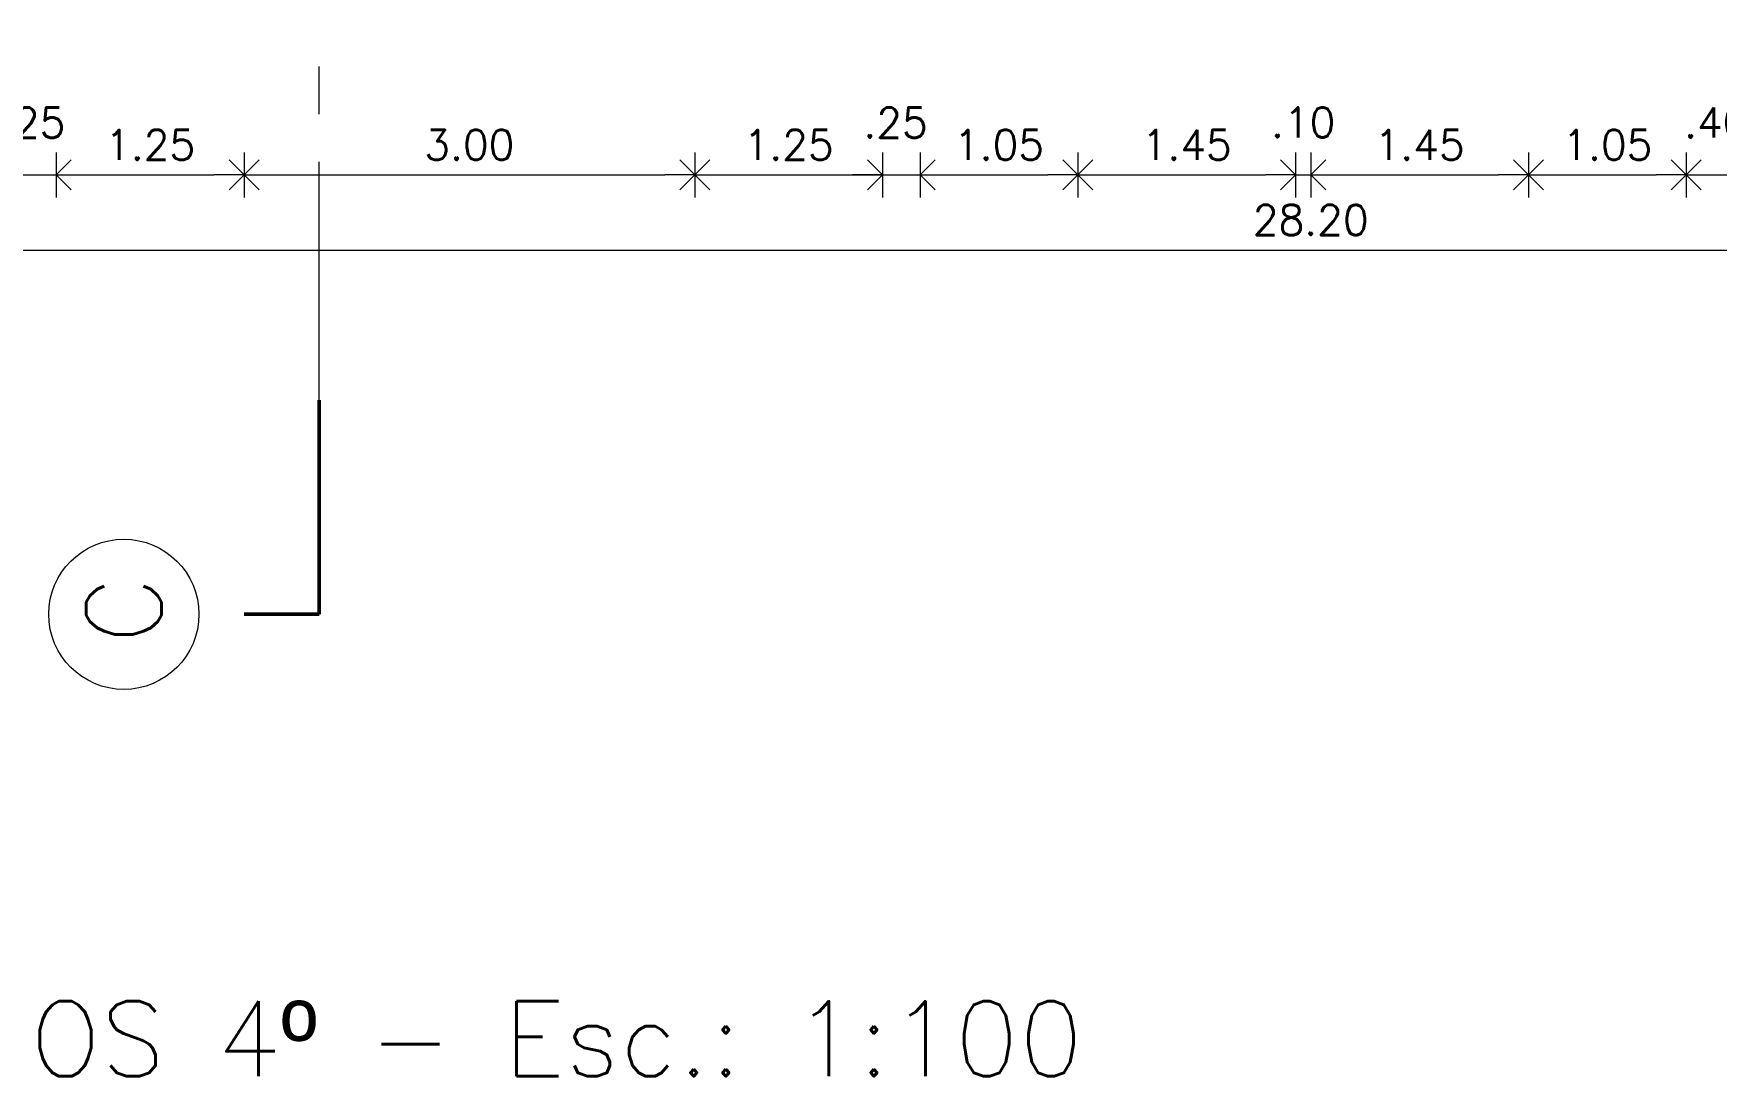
# Model space of a CAD drawing. Extents: x 1009 to 1343, y -172900 to 201.
# Drawn here: x 1266.17 to 1277.37, y 118.56 to 125.5 of the extents above; entities that cross this region are included whole.
import ezdxf

# ---------------------------------------------------------------- set-up
doc = ezdxf.new("R2010")
doc.units = 0
doc.header["$LTSCALE"] = 0.5
doc.linetypes.add('CENTER', pattern=[50.8, 31.75, -6.35, 6.35, -6.35])
doc.layers.get('0').update_dxf_attribs({"linetype": 'CONTINUOUS'})
doc.layers.get('Defpoints').update_dxf_attribs({"linetype": 'CONTINUOUS'})
for name, color, linetype, lineweight in [('Acotaciones', 9, 'CONTINUOUS', 9), ('Detalles 01', 8, 'CONTINUOUS', 9), ('Punta 02', 11, 'CONTINUOUS', 20), ('Punta 05', 52, 'CONTINUOUS', 50)]:
    doc.layers.add(name, color=color, linetype=linetype, lineweight=lineweight)
doc.styles.add('Texto 2 mm', font='simplex.shx', dxfattribs={"height": 0.2})
doc.styles.add('Texto 5 mm', font='simplex.shx', dxfattribs={"height": 0.5})
doc.dimstyles.new('Primera línea', dxfattribs={"dimscale": 0, "dimtxt": 0.2, "dimasz": 0.2, "dimexe": 0.15, "dimexo": 0, "dimgap": 0.1, "dimtad": 1, "dimzin": 4, "dimdsep": 46, "dimtxsty": 'Texto 2 mm', "dimblk": 'OPEN90', "dimcen": 2.5, "dimclrd": 256, "dimclre": 256, "dimclrt": 256, "dimadec": 0, "dimazin": 0, "dimtfac": 1, "dimtmove": 2, "dimatfit": 3, "dimldrblk": 'OPEN90', "dimfxl": 1, "dimtolj": 1, "dimtzin": 0, "dimlwd": -1, "dimlwe": -1, "dimarcsym": 0})
doc.dimstyles.new('Segunda línea', dxfattribs={"dimscale": 0, "dimtxt": 0.2, "dimasz": 0.2, "dimexe": 0.15, "dimexo": 0.5, "dimgap": 0.1, "dimtad": 1, "dimzin": 4, "dimdsep": 46, "dimtxsty": 'Texto 2 mm', "dimblk": 'OPEN90', "dimcen": 2.5, "dimclrd": 256, "dimclre": 256, "dimclrt": 256, "dimadec": 0, "dimazin": 0, "dimtfac": 1, "dimtmove": 2, "dimatfit": 3, "dimldrblk": 'OPEN90', "dimfxl": 1, "dimtolj": 1, "dimtzin": 0, "dimlwd": -1, "dimlwe": -1, "dimarcsym": 0})

# ---------------------------------------------------------------- blocks, each defined once
blk = doc.blocks.new('_Open90')
at = {"color": 0, "linetype": 'ByBlock', "lineweight": -2}
for p, q in [((0, 0), (-1, 0)), ((-0.5, 0.5), (0, 0)), ((0, 0), (-0.5, -0.5))]:
    blk.add_line(p, q, dxfattribs=at)
blk = doc.blocks.new('*D109')
at = {"layer": 'Acotaciones', "transparency": 16777216}
for p, q in [((1266.319, 124.713), (1266.319, 124.413)), ((1267.569, 124.713), (1267.569, 124.413)), ((1266.519, 124.563), (1267.369, 124.563))]:
    blk.add_line(p, q, dxfattribs=at)
at = {"layer": 'Defpoints', "color": 0, "transparency": 16777216}
for p in [(1266.319, 124.713), (1267.569, 124.713), (1267.569, 124.563)]:
    blk.add_point(p, dxfattribs=at)
at = {"layer": 'Acotaciones', "transparency": 16777216, "xscale": 0.2, "yscale": 0.2, "zscale": 0.2, "rotation": 180}
blk.add_blockref('_Open90', (1266.319, 124.563), dxfattribs=at)
at = {"layer": 'Acotaciones', "transparency": 16777216, "xscale": 0.2, "yscale": 0.2, "zscale": 0.2}
blk.add_blockref('_Open90', (1267.569, 124.563), dxfattribs=at)
at = {"layer": 'Acotaciones', "transparency": 16777216, "insert": (1266.944, 124.763), "char_height": 0.2, "attachment_point": 5, "style": 'Texto 2 mm'}
blk.add_mtext('\\A1;1.25', dxfattribs=at)
blk = doc.blocks.new('*D110')
at = {"layer": 'Acotaciones', "transparency": 16777216}
for p, q in [((1267.569, 124.713), (1267.569, 124.413)), ((1270.569, 124.713), (1270.569, 124.413)), ((1267.769, 124.563), (1270.369, 124.563))]:
    blk.add_line(p, q, dxfattribs=at)
at = {"layer": 'Defpoints', "color": 0, "transparency": 16777216}
for p in [(1267.569, 124.713), (1270.569, 124.713), (1270.569, 124.563)]:
    blk.add_point(p, dxfattribs=at)
at = {"layer": 'Acotaciones', "transparency": 16777216, "xscale": 0.2, "yscale": 0.2, "zscale": 0.2, "rotation": 180}
blk.add_blockref('_Open90', (1267.569, 124.563), dxfattribs=at)
at = {"layer": 'Acotaciones', "transparency": 16777216, "xscale": 0.2, "yscale": 0.2, "zscale": 0.2}
blk.add_blockref('_Open90', (1270.569, 124.563), dxfattribs=at)
at = {"layer": 'Acotaciones', "transparency": 16777216, "insert": (1269.069, 124.763), "char_height": 0.2, "attachment_point": 5, "style": 'Texto 2 mm'}
blk.add_mtext('\\A1;3.00', dxfattribs=at)
blk = doc.blocks.new('*D111')
at = {"layer": 'Acotaciones', "transparency": 16777216}
for p, q in [((1270.569, 124.713), (1270.569, 124.413)), ((1271.819, 124.713), (1271.819, 124.413)), ((1270.769, 124.563), (1271.619, 124.563))]:
    blk.add_line(p, q, dxfattribs=at)
at = {"layer": 'Defpoints', "color": 0, "transparency": 16777216}
for p in [(1270.569, 124.713), (1271.819, 124.713), (1271.819, 124.563)]:
    blk.add_point(p, dxfattribs=at)
at = {"layer": 'Acotaciones', "transparency": 16777216, "xscale": 0.2, "yscale": 0.2, "zscale": 0.2, "rotation": 180}
blk.add_blockref('_Open90', (1270.569, 124.563), dxfattribs=at)
at = {"layer": 'Acotaciones', "transparency": 16777216, "xscale": 0.2, "yscale": 0.2, "zscale": 0.2}
blk.add_blockref('_Open90', (1271.819, 124.563), dxfattribs=at)
at = {"layer": 'Acotaciones', "transparency": 16777216, "insert": (1271.194, 124.763), "char_height": 0.2, "attachment_point": 5, "style": 'Texto 2 mm'}
blk.add_mtext('\\A1;1.25', dxfattribs=at)
blk = doc.blocks.new('*D112')
at = {"layer": 'Acotaciones', "transparency": 16777216}
for p, q in [((1272.069, 124.713), (1272.069, 124.413)), ((1273.119, 124.713), (1273.119, 124.413)), ((1272.269, 124.563), (1272.919, 124.563))]:
    blk.add_line(p, q, dxfattribs=at)
at = {"layer": 'Defpoints', "color": 0, "transparency": 16777216}
for p in [(1272.069, 124.713), (1273.119, 124.713), (1273.119, 124.563)]:
    blk.add_point(p, dxfattribs=at)
at = {"layer": 'Acotaciones', "transparency": 16777216, "xscale": 0.2, "yscale": 0.2, "zscale": 0.2, "rotation": 180}
blk.add_blockref('_Open90', (1272.069, 124.563), dxfattribs=at)
at = {"layer": 'Acotaciones', "transparency": 16777216, "xscale": 0.2, "yscale": 0.2, "zscale": 0.2}
blk.add_blockref('_Open90', (1273.119, 124.563), dxfattribs=at)
at = {"layer": 'Acotaciones', "transparency": 16777216, "insert": (1272.594, 124.763), "char_height": 0.2, "attachment_point": 5, "style": 'Texto 2 mm'}
blk.add_mtext('\\A1;1.05', dxfattribs=at)
blk = doc.blocks.new('*D113')
at = {"layer": 'Acotaciones', "transparency": 16777216}
for p, q in [((1273.119, 124.713), (1273.119, 124.413)), ((1274.569, 124.713), (1274.569, 124.413)), ((1273.319, 124.563), (1274.369, 124.563))]:
    blk.add_line(p, q, dxfattribs=at)
at = {"layer": 'Defpoints', "color": 0, "transparency": 16777216}
for p in [(1273.119, 124.713), (1274.569, 124.713), (1274.569, 124.563)]:
    blk.add_point(p, dxfattribs=at)
at = {"layer": 'Acotaciones', "transparency": 16777216, "xscale": 0.2, "yscale": 0.2, "zscale": 0.2, "rotation": 180}
blk.add_blockref('_Open90', (1273.119, 124.563), dxfattribs=at)
at = {"layer": 'Acotaciones', "transparency": 16777216, "xscale": 0.2, "yscale": 0.2, "zscale": 0.2}
blk.add_blockref('_Open90', (1274.569, 124.563), dxfattribs=at)
at = {"layer": 'Acotaciones', "transparency": 16777216, "insert": (1273.844, 124.763), "char_height": 0.2, "attachment_point": 5, "style": 'Texto 2 mm'}
blk.add_mtext('\\A1;1.45', dxfattribs=at)
blk = doc.blocks.new('*D114')
at = {"layer": 'Acotaciones', "transparency": 16777216}
for p, q in [((1274.669, 124.713), (1274.669, 124.413)), ((1276.119, 124.713), (1276.119, 124.413)), ((1274.869, 124.563), (1275.919, 124.563))]:
    blk.add_line(p, q, dxfattribs=at)
at = {"layer": 'Defpoints', "color": 0, "transparency": 16777216}
for p in [(1274.669, 124.713), (1276.119, 124.713), (1276.119, 124.563)]:
    blk.add_point(p, dxfattribs=at)
at = {"layer": 'Acotaciones', "transparency": 16777216, "xscale": 0.2, "yscale": 0.2, "zscale": 0.2, "rotation": 180}
blk.add_blockref('_Open90', (1274.669, 124.563), dxfattribs=at)
at = {"layer": 'Acotaciones', "transparency": 16777216, "xscale": 0.2, "yscale": 0.2, "zscale": 0.2}
blk.add_blockref('_Open90', (1276.119, 124.563), dxfattribs=at)
at = {"layer": 'Acotaciones', "transparency": 16777216, "insert": (1275.394, 124.763), "char_height": 0.2, "attachment_point": 5, "style": 'Texto 2 mm'}
blk.add_mtext('\\A1;1.45', dxfattribs=at)
blk = doc.blocks.new('*D115')
at = {"layer": 'Acotaciones', "transparency": 16777216}
for p, q in [((1276.119, 124.713), (1276.119, 124.413)), ((1277.169, 124.713), (1277.169, 124.413)), ((1276.319, 124.563), (1276.969, 124.563))]:
    blk.add_line(p, q, dxfattribs=at)
at = {"layer": 'Defpoints', "color": 0, "transparency": 16777216}
for p in [(1276.119, 124.713), (1277.169, 124.713), (1277.169, 124.563)]:
    blk.add_point(p, dxfattribs=at)
at = {"layer": 'Acotaciones', "transparency": 16777216, "xscale": 0.2, "yscale": 0.2, "zscale": 0.2, "rotation": 180}
blk.add_blockref('_Open90', (1276.119, 124.563), dxfattribs=at)
at = {"layer": 'Acotaciones', "transparency": 16777216, "xscale": 0.2, "yscale": 0.2, "zscale": 0.2}
blk.add_blockref('_Open90', (1277.169, 124.563), dxfattribs=at)
at = {"layer": 'Acotaciones', "transparency": 16777216, "insert": (1276.644, 124.763), "char_height": 0.2, "attachment_point": 5, "style": 'Texto 2 mm'}
blk.add_mtext('\\A1;1.05', dxfattribs=at)
blk = doc.blocks.new('*D122')
at = {"layer": 'Acotaciones', "transparency": 16777216}
for p, q in [((1260.569, 124.213), (1260.569, 123.913)), ((1288.769, 124.213), (1288.769, 123.913)), ((1260.769, 124.063), (1288.569, 124.063))]:
    blk.add_line(p, q, dxfattribs=at)
at = {"layer": 'Defpoints', "color": 0, "transparency": 16777216}
for p in [(1260.569, 124.713), (1288.769, 124.713), (1288.769, 124.063)]:
    blk.add_point(p, dxfattribs=at)
at = {"layer": 'Acotaciones', "transparency": 16777216, "xscale": 0.2, "yscale": 0.2, "zscale": 0.2, "rotation": 180}
blk.add_blockref('_Open90', (1260.569, 124.063), dxfattribs=at)
at = {"layer": 'Acotaciones', "transparency": 16777216, "xscale": 0.2, "yscale": 0.2, "zscale": 0.2}
blk.add_blockref('_Open90', (1288.769, 124.063), dxfattribs=at)
at = {"layer": 'Acotaciones', "transparency": 16777216, "insert": (1274.669, 124.263), "char_height": 0.2, "attachment_point": 5, "style": 'Texto 2 mm'}
blk.add_mtext('\\A1;28.20', dxfattribs=at)

msp = doc.modelspace()

# ---------------------------------------------------------------- linework, layer by layer
at = {"layer": 'Acotaciones'}
for p, q in [((1266.069, 124.563), (1266.569, 124.563)), ((1271.569, 124.563), (1272.069, 124.563)), ((1274.569, 124.563), (1274.669, 124.563)), ((1277.169, 124.563), (1277.269, 124.663)), ((1277.169, 124.563), (1277.569, 124.563)), ((1277.269, 124.463), (1277.169, 124.563))]:
    msp.add_line(p, q, dxfattribs=at)
at = {"layer": 'Detalles 01', "linetype": 'CENTER', "ltscale": 0.1}
msp.add_line((1268.069, 123.063), (1268.069, 133.572), dxfattribs=at)
at = {"layer": 'Punta 02'}
msp.add_circle((1266.769, 121.638), 0.5, dxfattribs=at)
at = {"layer": 'Punta 05'}
for p, q in [((1268.069, 123.063), (1268.069, 121.638)), ((1268.069, 121.638), (1267.569, 121.638))]:
    msp.add_line(p, q, dxfattribs=at)

# ---------------------------------------------------------------- texts
at = {"layer": 'Acotaciones', "char_height": 0.2, "attachment_point": 5, "style": 'Texto 2 mm'}
for s, insert in [('.25', (1266.166, 124.911)), ('.25', (1271.906, 124.911)), ('\\A1;.10', (1274.619, 124.913)), ('\\A1;.40', (1277.369, 124.912))]:
    msp.add_mtext(s, dxfattribs=dict(at, insert=insert))
at = {"layer": 'Punta 05', "insert": (1267.019, 121.44), "char_height": 0.5, "width": 0.3999, "attachment_point": 7, "rotation": 90, "style": 'Texto 5 mm'}
msp.add_mtext('C', dxfattribs=at)
at = {"layer": 'Punta 05', "insert": (1260.573, 119.062), "char_height": 0.5, "width": 17.24555, "attachment_point": 1, "style": 'Texto 5 mm'}
msp.add_mtext('PLANTA TIPO PISOS 4º - Esc.: 1:100', dxfattribs=at)

# ---------------------------------------------------------------- dimensions: what is measured, and where the dimension line sits
at = {"layer": 'Acotaciones'}
for base, p1, p2, dimstyle, picture, middle in [((1267.569, 124.563), (1266.319, 124.713), (1267.569, 124.713), 'Primera línea', '*D109', (1266.944, 124.763)), ((1270.569, 124.563), (1267.569, 124.713), (1270.569, 124.713), 'Primera línea', '*D110', (1269.069, 124.763)), ((1271.819, 124.563), (1270.569, 124.713), (1271.819, 124.713), 'Primera línea', '*D111', (1271.194, 124.763)), ((1273.119, 124.563), (1272.069, 124.713), (1273.119, 124.713), 'Primera línea', '*D112', (1272.594, 124.763)), ((1274.569, 124.563), (1273.119, 124.713), (1274.569, 124.713), 'Primera línea', '*D113', (1273.844, 124.763)), ((1276.119, 124.563), (1274.669, 124.713), (1276.119, 124.713), 'Primera línea', '*D114', (1275.394, 124.763)), ((1277.169, 124.563), (1276.119, 124.713), (1277.169, 124.713), 'Primera línea', '*D115', (1276.644, 124.763)), ((1288.769, 124.063), (1260.569, 124.713), (1288.769, 124.713), 'Segunda línea', '*D122', (1274.669, 124.263))]:
    dim = msp.add_linear_dim(base=base, p1=p1, p2=p2, dimstyle=dimstyle, override={"dimscale": 1}, dxfattribs=at)
    dim.commit()
    dim.dimension.update_dxf_attribs({"geometry": picture, "text_midpoint": middle})

doc.saveas('drawing.dxf')
